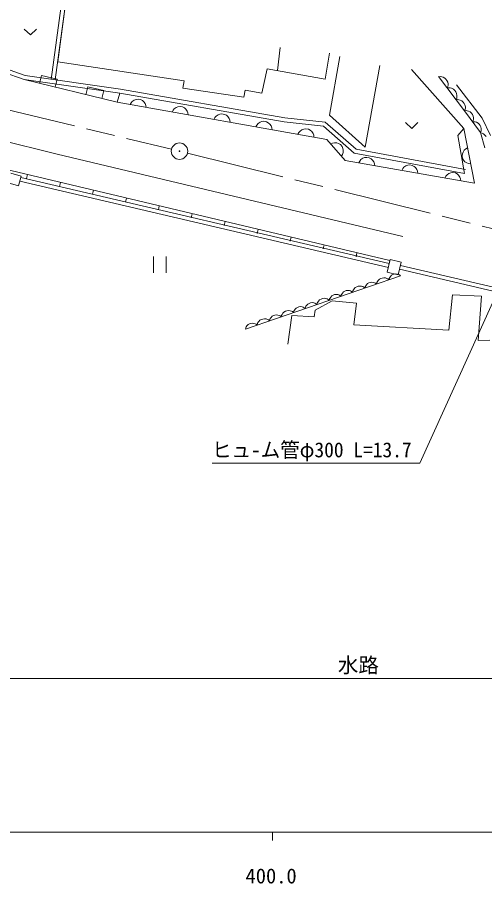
# Model space of a CAD drawing. Units: millimetres, scale not verified. Extents: x 40000 to 680000, y 20000 to 380000.
# Drawn here: x 436902 to 493880, y 198715 to 304429 of the extents above; entities that cross this region are included whole.
import ezdxf
from ezdxf.enums import TextEntityAlignment as Align

# ---------------------------------------------------------------- set-up
doc = ezdxf.new("R2010")
doc.units = ezdxf.units.MM
doc.header["$LTSCALE"] = 1000
doc.linetypes.add('CHAIN', pattern=[18.5, 12, -1.5, 3.5, -1.5])
for name, color, linetype, lineweight in [('M-BGD', 7, 'Continuous', 13), ('M-BMK', 2, 'CHAIN', 13), ('M-BMK-SRVR', 3, 'Continuous', 13), ('M-STR-HTXT', 7, 'Continuous', 13), ('M-STR-STRC', 7, 'Continuous', 13), ('M-TTL-BAND', 7, 'Continuous', 13)]:
    doc.layers.add(name, color=color, linetype=linetype, lineweight=lineweight)
doc.styles.add('ＭＳ ゴシック', font='')
doc.styles.get('ＭＳ ゴシック').set_extended_font_data('MS Gothic')

msp = doc.modelspace()

# ---------------------------------------------------------------- linework, layer by layer
at = {"layer": 'M-BGD'}
for p, q in [((441027, 296857), (442333, 306431)), ((441522, 296787), (442828, 306364)), ((442828, 306364), (441826, 299018)), ((437737, 303003), (438487, 302283)), ((438487, 302283), (439237, 303003)), ((468618, 297929), (468967, 300735)), ((474453, 296872), (474977, 300068)), ((476218, 299638), (474977, 292483)), ((435329, 298226), (437846, 297312)), ((441826, 299018), (457233, 296681)), ((466725, 295155), (467346, 298160)), ((467346, 298160), (474453, 296872)), ((479318, 288572), (481083, 298541)), ((435158, 297756), (437724, 296824)), ((437846, 297312), (449489, 295648)), ((439828, 297341), (439591, 296369)), ((441771, 296867), (439828, 297341)), ((491338, 290862), (484947, 298064)), ((491431, 293019), (488272, 297210)), ((488498, 297193), (488301, 297172)), ((488641, 297173), (488498, 297193)), ((488804, 297125), (488641, 297173)), ((489008, 297024), (488804, 297125)), ((449077, 294057), (437724, 296824)), ((437724, 296824), (449411, 295155)), ((437724, 296824), (449411, 295155)), ((441534, 295896), (441771, 296867)), ((457233, 296681), (457090, 295775)), ((489158, 296881), (489008, 297024)), ((489281, 296718), (489158, 296881)), ((489377, 296535), (489281, 296718)), ((489418, 296311), (489377, 296535)), ((489398, 295998), (489418, 296141)), ((489418, 296141), (489418, 296311)), ((490464, 296178), (493558, 292117)), ((445504, 295957), (445267, 294986)), ((447447, 295484), (445504, 295957)), ((447210, 294512), (447447, 295484)), ((449077, 294057), (449411, 295155)), ((449411, 295155), (449077, 294057)), ((449411, 295155), (469444, 291672)), ((449411, 295155), (469444, 291672)), ((449489, 295648), (469515, 292168)), ((457090, 295775), (464531, 294678)), ((464531, 294678), (464674, 295536)), ((464674, 295536), (466725, 295155)), ((489324, 295814), (489398, 295998)), ((489533, 295836), (489324, 295814)), ((489684, 295815), (489533, 295836)), ((489857, 295765), (489684, 295815)), ((490073, 295658), (489857, 295765)), ((490232, 295507), (490073, 295658)), ((490362, 295334), (490232, 295507)), ((490463, 295140), (490362, 295334)), ((490507, 294903), (490463, 295140)), ((474644, 289526), (449077, 294057)), ((450769, 294001), (450649, 293779)), ((450922, 294177), (450769, 294001)), ((451154, 294339), (450922, 294177)), ((451372, 294422), (451154, 294339)), ((451622, 294459), (451372, 294422)), ((451937, 294404), (451622, 294459)), ((452160, 294283), (451937, 294404)), ((452336, 294130), (452160, 294283)), ((452498, 293898), (452336, 294130)), ((452581, 293680), (452498, 293898)), ((490407, 294377), (490486, 294571)), ((490605, 294398), (490407, 294377)), ((490486, 294571), (490507, 294723)), ((490507, 294723), (490507, 294903)), ((490747, 294378), (490605, 294398)), ((490911, 294330), (490747, 294378)), ((491115, 294229), (490911, 294330)), ((491265, 294087), (491115, 294229)), ((491388, 293924), (491265, 294087)), ((491483, 293740), (491388, 293924)), ((452618, 293430), (452581, 293680)), ((455883, 293095), (455762, 292873)), ((456036, 293271), (455883, 293095)), ((456268, 293433), (456036, 293271)), ((456485, 293516), (456268, 293433)), ((456736, 293553), (456485, 293516)), ((457051, 293497), (456736, 293553)), ((457273, 293377), (457051, 293497)), ((457449, 293223), (457273, 293377)), ((457611, 292992), (457449, 293223)), ((457694, 292774), (457611, 292992)), ((491614, 293057), (491416, 293039)), ((491431, 293019), (491505, 293203)), ((493365, 290376), (491431, 293019)), ((491525, 293516), (491483, 293740)), ((491505, 293203), (491525, 293346)), ((491525, 293346), (491525, 293516)), ((491756, 293035), (491614, 293057)), ((491919, 292986), (491756, 293035)), ((492122, 292881), (491919, 292986)), ((492269, 292737), (492122, 292881)), ((482331, 274740), (407049, 292616)), ((457731, 292524), (457694, 292774)), ((460996, 292189), (460875, 291966)), ((461149, 292365), (460996, 292189)), ((461381, 292527), (461149, 292365)), ((461599, 292610), (461381, 292527)), ((461849, 292647), (461599, 292610)), ((462164, 292591), (461849, 292647)), ((462387, 292470), (462164, 292591)), ((462563, 292317), (462387, 292470)), ((462725, 292085), (462563, 292317)), ((462808, 291867), (462725, 292085)), ((462845, 291617), (462808, 291867)), ((469515, 292168), (474425, 291628)), ((474977, 292483), (479318, 288572)), ((492390, 292572), (492269, 292737)), ((492483, 292388), (492390, 292572)), ((492420, 291667), (492497, 291850)), ((492521, 292163), (492483, 292388)), ((492497, 291850), (492519, 291993)), ((492519, 291993), (492521, 292163)), ((493558, 292117), (494590, 289989)), ((466109, 291282), (465989, 291060)), ((466263, 291458), (466109, 291282)), ((466494, 291620), (466263, 291458)), ((466712, 291704), (466494, 291620)), ((466963, 291740), (466712, 291704)), ((467278, 291685), (466963, 291740)), ((467500, 291564), (467278, 291685)), ((467676, 291411), (467500, 291564)), ((467838, 291179), (467676, 291411)), ((467921, 290961), (467838, 291179)), ((467958, 290711), (467921, 290961)), ((469444, 291672), (474214, 291148)), ((469444, 291672), (474214, 291148)), ((471608, 290714), (471376, 290552)), ((471826, 290797), (471608, 290714)), ((472076, 290834), (471826, 290797)), ((472391, 290778), (472076, 290834)), ((472613, 290658), (472391, 290778)), ((474214, 291148), (477982, 287857)), ((474214, 291148), (477982, 287857)), ((474425, 291628), (478208, 288323)), ((484244, 291603), (484994, 290883)), ((484994, 290883), (485744, 291603)), ((490623, 290003), (491338, 290862)), ((491338, 290862), (492626, 284184)), ((492606, 291684), (492420, 291667)), ((492740, 291664), (492606, 291684)), ((492893, 291617), (492740, 291664)), ((493084, 291519), (492893, 291617)), ((493223, 291383), (493084, 291519)), ((493336, 291228), (493223, 291383)), ((493424, 291054), (493336, 291228)), ((493460, 290842), (493424, 291054)), ((493458, 290682), (493460, 290842)), ((471223, 290376), (471102, 290154)), ((471376, 290552), (471223, 290376)), ((472789, 290505), (472613, 290658)), ((472951, 290273), (472789, 290505)), ((473035, 290055), (472951, 290273)), ((473071, 289805), (473035, 290055)), ((491434, 285376), (490623, 290003)), ((493365, 290376), (493437, 290548)), ((493881, 288507), (493365, 290376)), ((493589, 290279), (493375, 290338)), ((493437, 290548), (493458, 290682)), ((493729, 290199), (493589, 290279)), ((493879, 290083), (493729, 290199)), ((494050, 289894), (493879, 290083)), ((476885, 286950), (474644, 289526)), ((475341, 289090), (475108, 288992)), ((475571, 289130), (475341, 289090)), ((475853, 289111), (475571, 289130)), ((476075, 289039), (475853, 289111)), ((476293, 288910), (476075, 289039)), ((476503, 288669), (476293, 288910)), ((476600, 288435), (476503, 288669)), ((476421, 287484), (476550, 287702)), ((476550, 287702), (476622, 287924)), ((476641, 288206), (476600, 288435)), ((476622, 287924), (476641, 288206)), ((477982, 287857), (491434, 285376)), ((477982, 287857), (491434, 285376)), ((478208, 288323), (491524, 285868)), ((491160, 287771), (491127, 287521)), ((491240, 287991), (491160, 287771)), ((491399, 288225), (491240, 287991)), ((491572, 288381), (491399, 288225)), ((491793, 288505), (491572, 288381)), ((492626, 284184), (476885, 286950)), ((478644, 286885), (478524, 286662)), ((478797, 287061), (478644, 286885)), ((479029, 287223), (478797, 287061)), ((479246, 287307), (479029, 287223)), ((479497, 287344), (479246, 287307)), ((479812, 287289), (479497, 287344)), ((480034, 287168), (479812, 287289)), ((480211, 287016), (480034, 287168)), ((480373, 286784), (480211, 287016)), ((480457, 286566), (480373, 286784)), ((480494, 286316), (480457, 286566)), ((491127, 287521), (491188, 287206)), ((491188, 287206), (491312, 286986)), ((491312, 286986), (491467, 286812)), ((491467, 286812), (491702, 286654)), ((491702, 286654), (491921, 286574)), ((491921, 286574), (492172, 286541)), ((483891, 285963), (483771, 285740)), ((484044, 286139), (483891, 285963)), ((484276, 286301), (484044, 286139)), ((484493, 286385), (484276, 286301)), ((484744, 286422), (484493, 286385)), ((485059, 286367), (484744, 286422)), ((485281, 286246), (485059, 286367)), ((485458, 286093), (485281, 286246)), ((485620, 285862), (485458, 286093)), ((485703, 285644), (485620, 285862)), ((485741, 285394), (485703, 285644)), ((489740, 285463), (489523, 285379)), ((489991, 285500), (489740, 285463)), ((490306, 285444), (489991, 285500)), ((490528, 285324), (490306, 285444)), ((437361, 285059), (436097, 285395)), ((437048, 283880), (437361, 285059)), ((482143, 273912), (437190, 284417)), ((482254, 274400), (437319, 284900)), ((438147, 285232), (438032, 284745)), ((489138, 285040), (489018, 284818)), ((489291, 285217), (489138, 285040)), ((489523, 285379), (489291, 285217)), ((490704, 285171), (490528, 285324)), ((490867, 284940), (490704, 285171)), ((490950, 284722), (490867, 284940)), ((490988, 284472), (490950, 284722)), ((435784, 284216), (437048, 283880)), ((442164, 284278), (442048, 283791)), ((446181, 283324), (446065, 282838)), ((450197, 282370), (450082, 281884)), ((454214, 281417), (454098, 280930)), ((458231, 280463), (458115, 279976)), ((462247, 279509), (462132, 279023)), ((466264, 278555), (466149, 278069)), ((470281, 277601), (470165, 277115)), ((474298, 276648), (474182, 276161)), ((453510, 275254), (453510, 273254)), ((455030, 273254), (455030, 275254)), ((478314, 275694), (478199, 275207)), ((482360, 274868), (482008, 273321)), ((483696, 274564), (482360, 274868)), ((482331, 274740), (482216, 274254)), ((483345, 273017), (483696, 274564)), ((495667, 271356), (483605, 274165)), ((483637, 272882), (464731, 266387)), ((482008, 273321), (483345, 273017)), ((482395, 272804), (482311, 272680)), ((482536, 272947), (482395, 272804)), ((482696, 273034), (482536, 272947)), ((482867, 273093), (482696, 273034)), ((483047, 273123), (482867, 273093)), ((483246, 273096), (483047, 273123)), ((483389, 273050), (483246, 273096)), ((483503, 272994), (483389, 273050)), ((483503, 273713), (495615, 270859)), ((483637, 272882), (483503, 272994)), ((479463, 271797), (479379, 271673)), ((479604, 271940), (479463, 271797)), ((479765, 272027), (479604, 271940)), ((479935, 272086), (479765, 272027)), ((480115, 272116), (479935, 272086)), ((480314, 272089), (480115, 272116)), ((480457, 272043), (480314, 272089)), ((480571, 271987), (480457, 272043)), ((480705, 271874), (480571, 271987)), ((480744, 272057), (480705, 271874)), ((480804, 272179), (480744, 272057)), ((480893, 272311), (480804, 272179)), ((481044, 272464), (480893, 272311)), ((481215, 272557), (481044, 272464)), ((481397, 272619), (481215, 272557)), ((481589, 272652), (481397, 272619)), ((481801, 272623), (481589, 272652)), ((481954, 272574), (481801, 272623)), ((482076, 272514), (481954, 272574)), ((482218, 272394), (482076, 272514)), ((482255, 272565), (482218, 272394)), ((482311, 272680), (482255, 272565)), ((476447, 270665), (476391, 270551)), ((476531, 270789), (476447, 270665)), ((476672, 270933), (476531, 270789)), ((476833, 271020), (476672, 270933)), ((477003, 271078), (476833, 271020)), ((477183, 271108), (477003, 271078)), ((477382, 271082), (477183, 271108)), ((477525, 271036), (477382, 271082)), ((477640, 270980), (477525, 271036)), ((477773, 270867), (477640, 270980)), ((477812, 271050), (477773, 270867)), ((477872, 271172), (477812, 271050)), ((477962, 271304), (477872, 271172)), ((478112, 271457), (477962, 271304)), ((478283, 271550), (478112, 271457)), ((478465, 271612), (478283, 271550)), ((478657, 271644), (478465, 271612)), ((478870, 271616), (478657, 271644)), ((479022, 271567), (478870, 271616)), ((479144, 271507), (479022, 271567)), ((479287, 271387), (479144, 271507)), ((479323, 271558), (479287, 271387)), ((479379, 271673), (479323, 271558)), ((472653, 269584), (472482, 269525)), ((472833, 269614), (472653, 269584)), ((473032, 269587), (472833, 269614)), ((473175, 269541), (473032, 269587)), ((475299, 269850), (473198, 268709)), ((473521, 269677), (473462, 269555)), ((473611, 269810), (473521, 269677)), ((473762, 269963), (473611, 269810)), ((473933, 270055), (473762, 269963)), ((474114, 270118), (473933, 270055)), ((474306, 270150), (474114, 270118)), ((474519, 270121), (474306, 270150)), ((474671, 270072), (474519, 270121)), ((474793, 270013), (474671, 270072)), ((474936, 269892), (474793, 270013)), ((474973, 270064), (474936, 269892)), ((475028, 270178), (474973, 270064)), ((475113, 270302), (475028, 270178)), ((475254, 270446), (475113, 270302)), ((475414, 270533), (475254, 270446)), ((478240, 269549), (475299, 269850)), ((475584, 270591), (475414, 270533)), ((475764, 270621), (475584, 270591)), ((475964, 270594), (475764, 270621)), ((476107, 270548), (475964, 270594)), ((476221, 270492), (476107, 270548)), ((476355, 270380), (476221, 270492)), ((476391, 270551), (476355, 270380)), ((489947, 270570), (489527, 266248)), ((493489, 270390), (489947, 270570)), ((493069, 264987), (493489, 270390)), ((469582, 268561), (469411, 268468)), ((469764, 268623), (469582, 268561)), ((469956, 268655), (469764, 268623)), ((470169, 268627), (469956, 268655)), ((470321, 268578), (470169, 268627)), ((470443, 268518), (470321, 268578)), ((470586, 268398), (470443, 268518)), ((470622, 268569), (470586, 268398)), ((470678, 268683), (470622, 268569)), ((470762, 268807), (470678, 268683)), ((470903, 268951), (470762, 268807)), ((471064, 269038), (470903, 268951)), ((471234, 269096), (471064, 269038)), ((471414, 269127), (471234, 269096)), ((471613, 269100), (471414, 269127)), ((471756, 269054), (471613, 269100)), ((471870, 268998), (471756, 269054)), ((472004, 268885), (471870, 268998)), ((472041, 269056), (472004, 268885)), ((472097, 269171), (472041, 269056)), ((472181, 269295), (472097, 269171)), ((472322, 269438), (472181, 269295)), ((472482, 269525), (472322, 269438)), ((473198, 268709), (473077, 267868)), ((473289, 269485), (473175, 269541)), ((473423, 269373), (473289, 269485)), ((473462, 269555), (473423, 269373)), ((477940, 266908), (478240, 269549)), ((466479, 267461), (466329, 267308)), ((466651, 267554), (466479, 267461)), ((466832, 267616), (466651, 267554)), ((467024, 267648), (466832, 267616)), ((467237, 267620), (467024, 267648)), ((467389, 267570), (467237, 267620)), ((467511, 267511), (467389, 267570)), ((467654, 267391), (467511, 267511)), ((467690, 267562), (467654, 267391)), ((467746, 267676), (467690, 267562)), ((467830, 267800), (467746, 267676)), ((467971, 267944), (467830, 267800)), ((468132, 268031), (467971, 267944)), ((468302, 268089), (468132, 268031)), ((468482, 268119), (468302, 268089)), ((468682, 268093), (468482, 268119)), ((468824, 268047), (468682, 268093)), ((468939, 267991), (468824, 268047)), ((469073, 267878), (468939, 267991)), ((469111, 268061), (469073, 267878)), ((469171, 268183), (469111, 268061)), ((469261, 268315), (469171, 268183)), ((469411, 268468), (469261, 268315)), ((470376, 268049), (469896, 264567)), ((473077, 267868), (470376, 268049)), ((464758, 266555), (464722, 266383)), ((464814, 266669), (464758, 266555)), ((464899, 266793), (464814, 266669)), ((465040, 266937), (464899, 266793)), ((465200, 267024), (465040, 266937)), ((465370, 267082), (465200, 267024)), ((465550, 267112), (465370, 267082)), ((465750, 267085), (465550, 267112)), ((465892, 267039), (465750, 267085)), ((466007, 266983), (465892, 267039)), ((466141, 266871), (466007, 266983)), ((466179, 267053), (466141, 266871)), ((466239, 267175), (466179, 267053)), ((466329, 267308), (466239, 267175)), ((489527, 266248), (477940, 266908)), ((494510, 265047), (493069, 264987))]:
    msp.add_line(p, q, dxfattribs=at)
at = {"layer": 'M-BMK'}
for p, q in [((360284, 311404), (455701, 288330)), ((457644, 287855), (551800, 264526))]:
    msp.add_line(p, q, dxfattribs=at)
at = {"layer": 'M-BMK-SRVR'}
for radius in [1000, 40]:
    msp.add_circle((456673, 288095), radius, dxfattribs=at)
at = {"layer": 'M-STR-HTXT'}
for p, q in [((494895, 269653), (485992, 250040)), ((485992, 250040), (460642, 250040)), ((406932, 223764), (549950, 223764))]:
    msp.add_line(p, q, dxfattribs=at)
at = {"layer": 'M-STR-STRC'}
for p, q in [((374471, 304379), (441765, 287742)), ((441765, 287742), (483907, 277679))]:
    msp.add_line(p, q, dxfattribs=at)
at = {"layer": 'M-TTL-BAND'}
for p, q in [((40000, 205000), (579000, 205000)), ((468000, 205000), (468000, 204000))]:
    msp.add_line(p, q, dxfattribs=at)

# ---------------------------------------------------------------- texts
at = {"layer": 'M-STR-HTXT', "style": 'ＭＳ ゴシック', "width": 0.95}
msp.add_text('ヒュ-ム管φ300 L=13.7', height=1833, dxfattribs=at).set_placement((460642, 250189), align=Align.BOTTOM_LEFT)
at = {"layer": 'M-STR-HTXT', "style": 'ＭＳ ゴシック'}
msp.add_text('水路', height=1833, dxfattribs=at).set_placement((475981, 223913), align=Align.BOTTOM_LEFT)
at = {"layer": 'M-TTL-BAND', "style": 'ＭＳ ゴシック'}
msp.add_text('400.0', height=1833, dxfattribs=at).set_placement((467844, 198195), align=Align.BOTTOM_CENTER)

doc.saveas('drawing.dxf')
